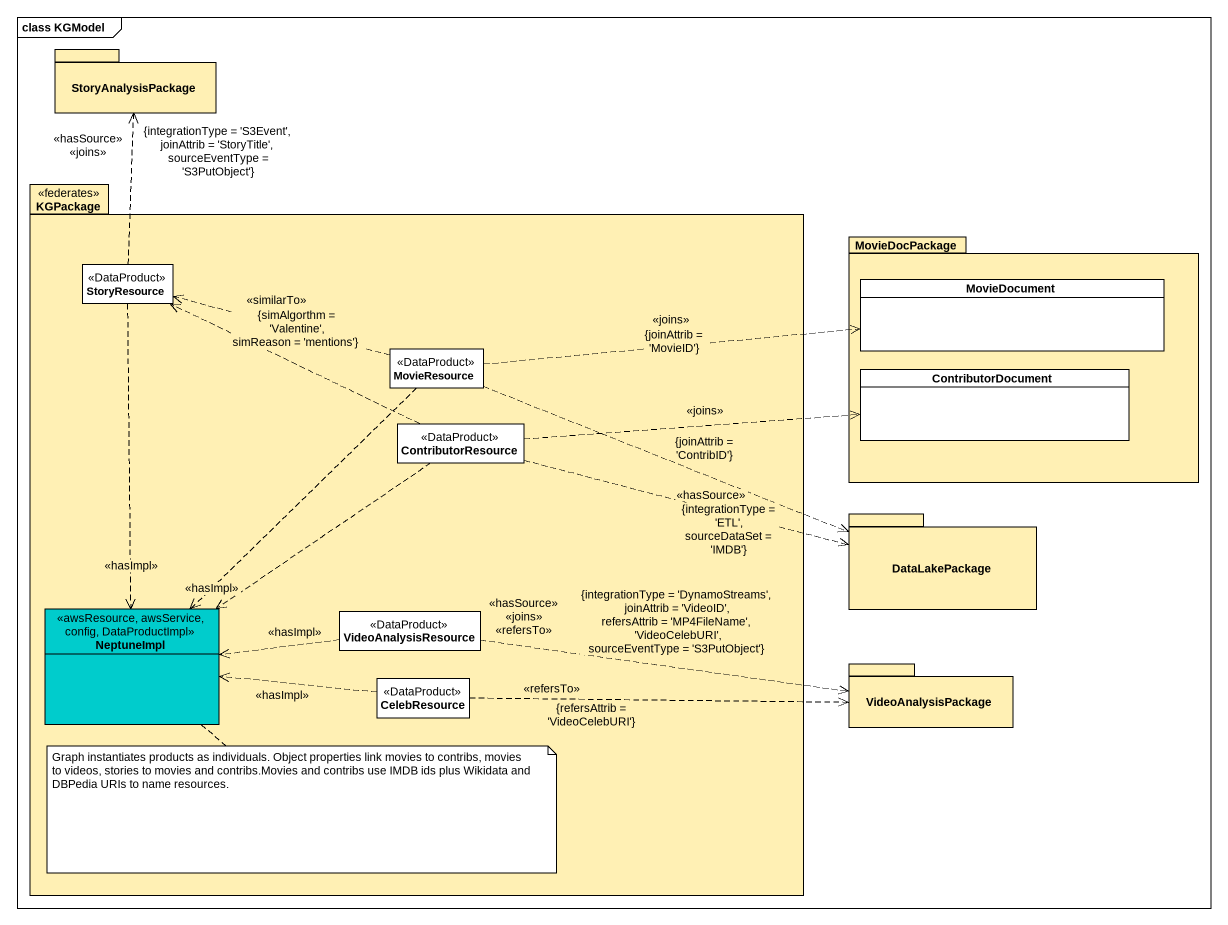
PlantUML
@startuml
mainframe class KGModel
hide circle
hide empty members
package StoryAnalysisPackage #FFF0B4 {
}
package KGPackage <<federates>> #FFF0B4 {
  class StoryResource <<DataProduct>> #FFFFFF
  class MovieResource <<DataProduct>> #FFFFFF
  class ContributorResource <<DataProduct>> #FFFFFF
  class NeptuneImpl <<awsResource, awsService, config, DataProductImpl>> #00CCCC
  class VideoAnalysisResource <<DataProduct>> #FFFFFF
  class CelebResource <<DataProduct>> #FFFFFF
}
package MovieDocPackage #FFF0B4 {
  class MovieDocument #FFFFFF
  class ContributorDocument #FFFFFF
}
package DataLakePackage #FFF0B4 {
}
package VideoAnalysisPackage #FFF0B4 {
}
StoryResource .up.> StoryAnalysisPackage : {integrationType = 'S3Event', joinAttrib = 'StoryTitle', sourceEventType = 'S3PutObject'}\n<<hasSource>> <<joins>>
StoryResource ..> NeptuneImpl : <<hasImpl>>
MovieResource .left.> StoryResource
MovieResource .right.> MovieDocument : <<joins>>\n{joinAttrib = 'MovieID'}
MovieResource .right.> DataLakePackage
MovieResource ..> NeptuneImpl : <<hasImpl>>
ContributorResource .left.> StoryResource : <<similarTo>>\n{simAlgorthm = 'Valentine', simReason = 'mentions'}
ContributorResource .right.> ContributorDocument : <<joins>>\n{joinAttrib = 'ContribID'}
ContributorResource .right.> DataLakePackage : <<hasSource>>\n{integrationType = 'ETL', sourceDataSet = 'IMDB'}
ContributorResource ..> NeptuneImpl
VideoAnalysisResource .left.> NeptuneImpl : <<hasImpl>>
VideoAnalysisResource .right.> VideoAnalysisPackage : <<hasSource>> <<joins>> <<refersTo>>\n{integrationType = 'DynamoStreams', joinAttrib = 'VideoID', refersAttrib = 'MP4FileName', 'VideoCelebURI', sourceEventType = 'S3PutObject'}
CelebResource .left.> NeptuneImpl : <<hasImpl>>
CelebResource .right.> VideoAnalysisPackage : <<refersTo>>\n{refersAttrib = 'VideoCelebURI'}
note bottom of NeptuneImpl : Graph instantiates products as individuals. Object properties link movies to contribs, movies to videos, stories to movies and contribs.Movies and contribs use IMDB ids plus Wikidata and DBPedia URIs to name resources.
@enduml
